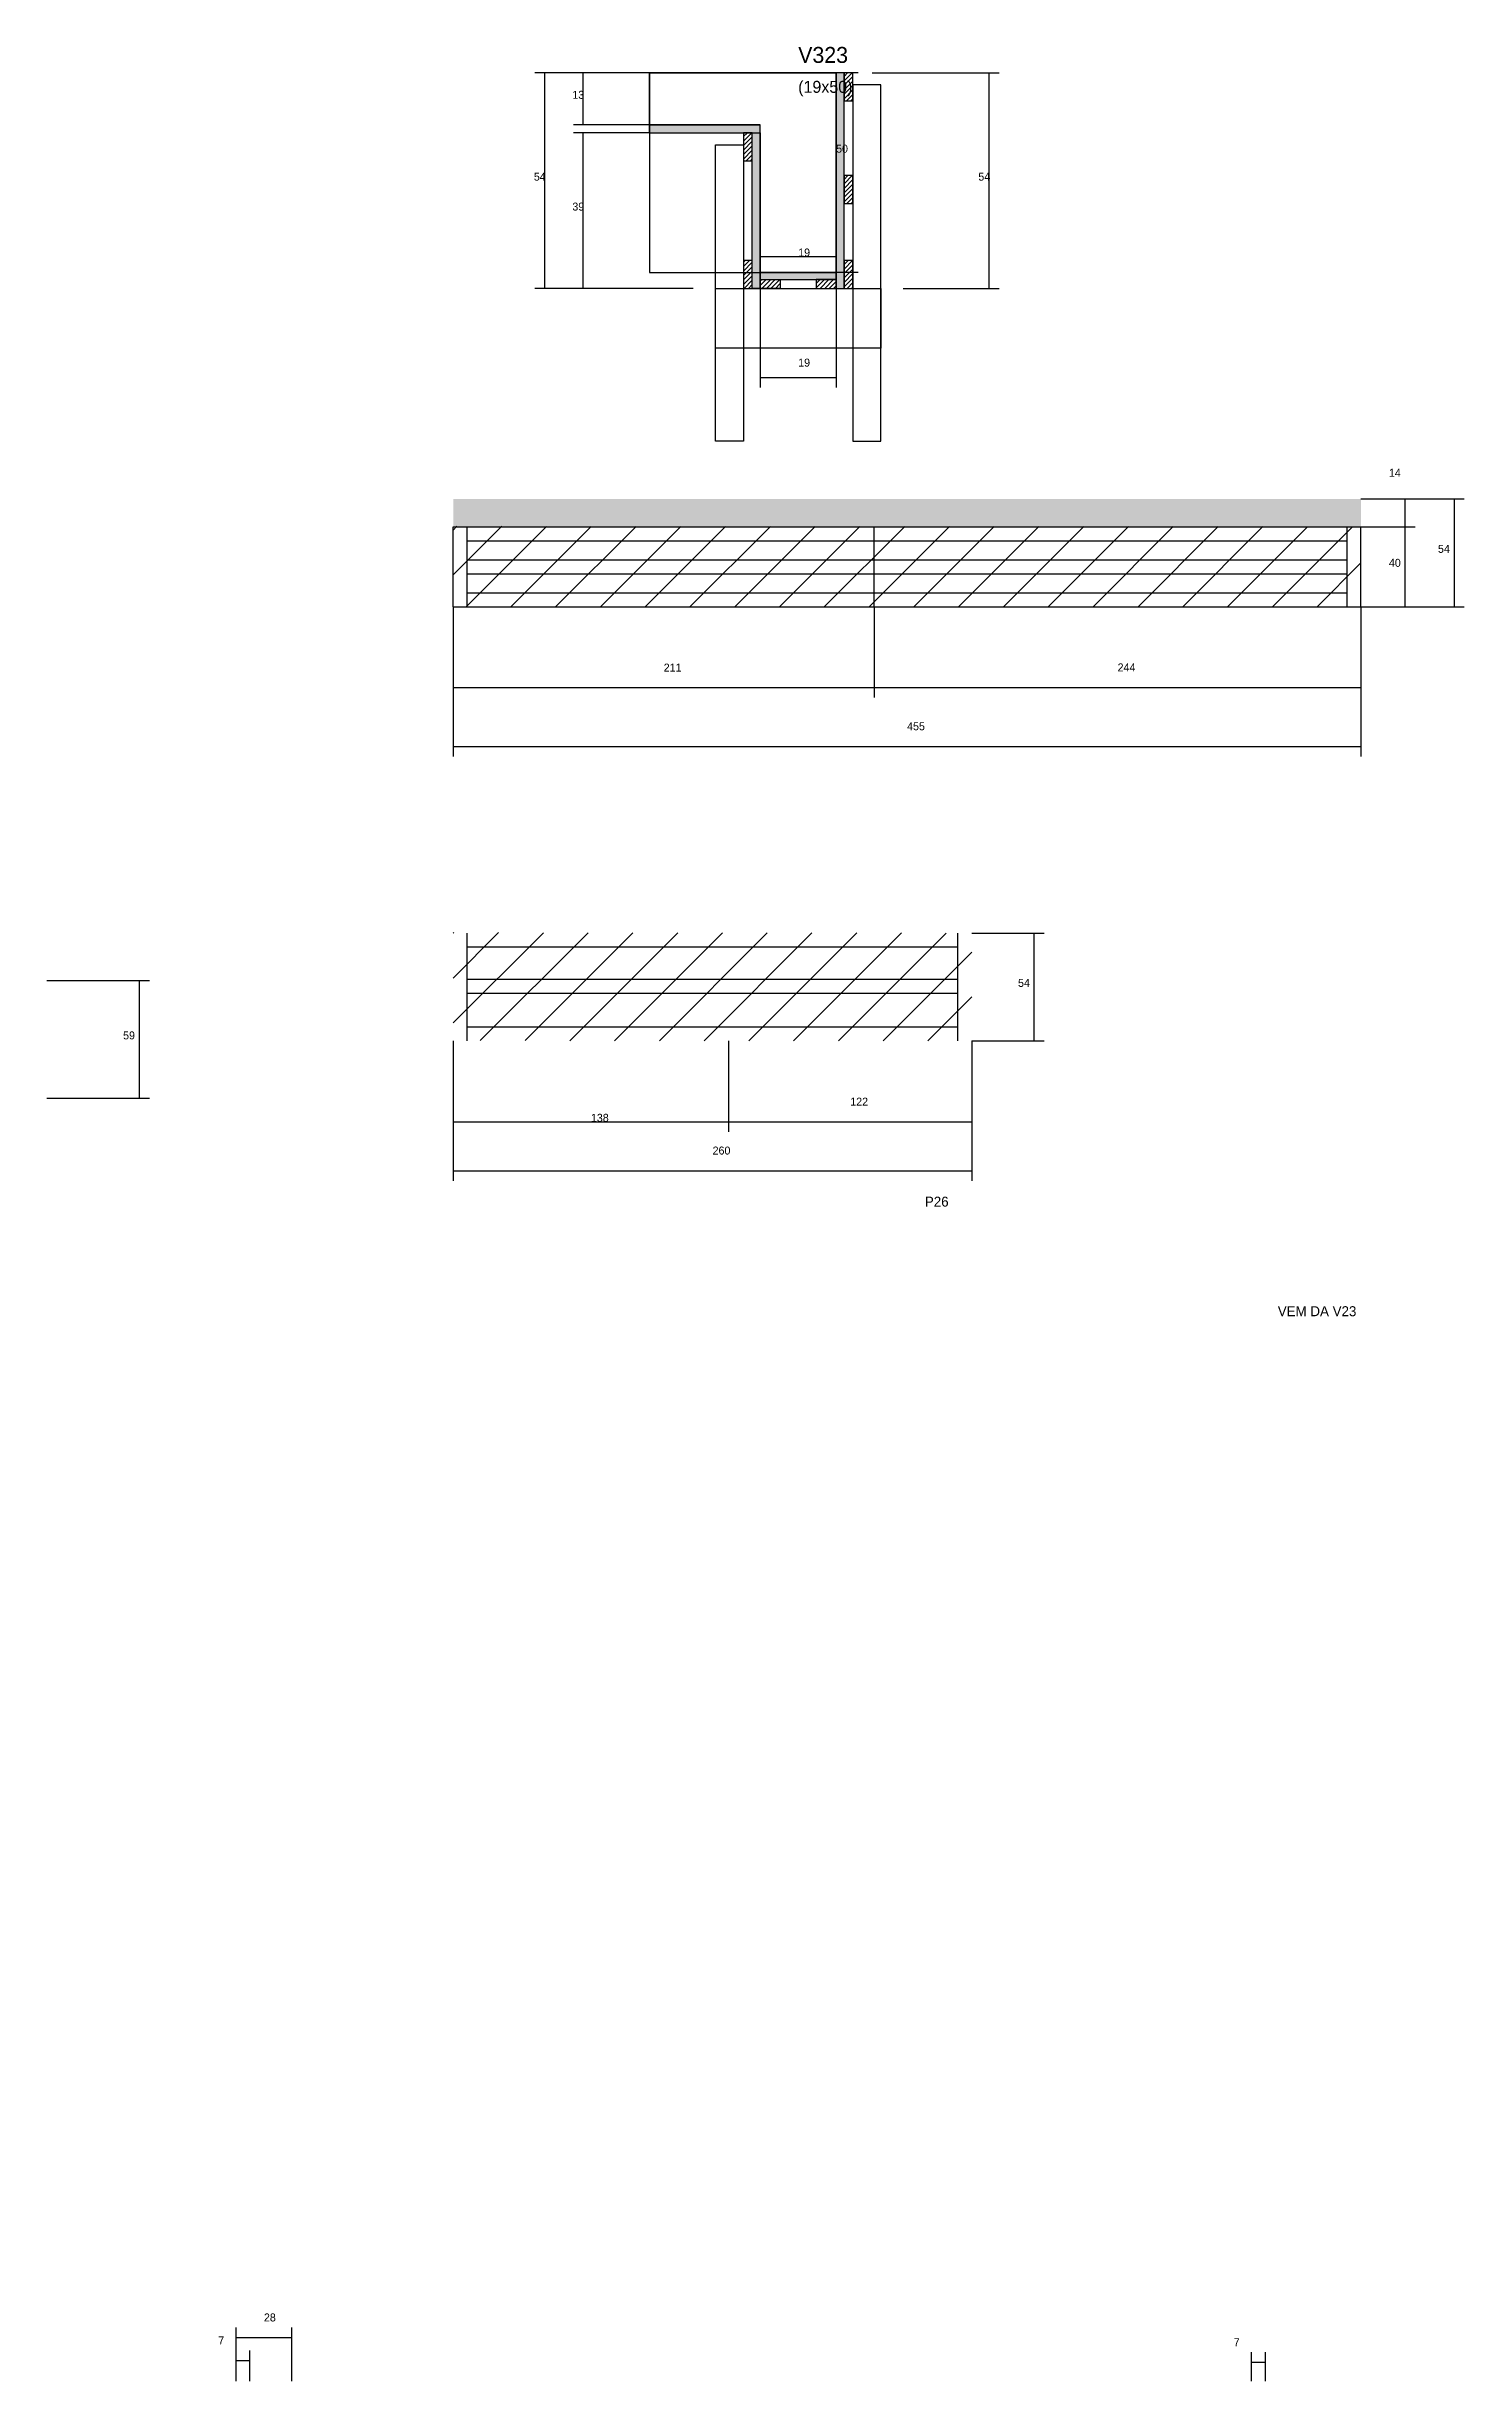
# Model space of a CAD drawing. Header units: metres. Extents: x 7324 to 8035, y 2447 to 3617.
import ezdxf

# ---------------------------------------------------------------- set-up
doc = ezdxf.new("R2010")
doc.units = ezdxf.units.M
for name, color, linetype in [('CONCRETO', 251, 'Continuous'), ('COTA', 241, 'Continuous'), ('Cota Seção (2x)', 4, 'Continuous'), ('Hachura', 253, 'Continuous'), ('Madeira', 126, 'Continuous'), ('NOMENCLATURA', 7, 'Continuous'), ('Painéis', 200, 'Continuous'), ('REAPROVEITAMENTO', 251, 'Continuous'), ('SARR_2.2x7', 40, 'Continuous'), ('SARR_3.5x7', 81, 'Continuous'), ('Texto Seção', 7, 'Continuous')]:
    doc.layers.add(name, color=color, linetype=linetype)

msp = doc.modelspace()

# ---------------------------------------------------------------- hatches: boundary and pattern name
at = {"layer": 'COTA'}
h = msp.add_hatch(dxfattribs=at)
h.set_pattern_fill('AR-CONC', scale=0.03)
h.paths.add_polyline_path([(7982.8, 3376), (7982.8, 3390), (7982.8, 3390), (7527.8, 3390), (7527.8, 3390), (7527.8, 3376), (7527.8, 3376), (7982.8, 3376)])
at = {"layer": 'Hachura'}
h = msp.add_hatch(color=8, dxfattribs=at)
h.dxf.hatch_style = 1
h.paths.add_polyline_path([(7723.7, 3603.5), (7719.7, 3603.5), (7719.7, 3603.5), (7719.7, 3495.5), (7719.7, 3495.5), (7723.7, 3495.5), (7723.7, 3495.5), (7723.7, 3603.5)])
h = msp.add_hatch(dxfattribs=at)
h.set_pattern_fill('ANSI31', scale=0.5)
h.paths.add_polyline_path([(7723.7, 3589.5), (7728.1, 3589.5), (7728.1, 3589.5), (7728.1, 3603.5), (7728.1, 3603.5), (7723.7, 3603.5), (7723.7, 3603.5), (7723.7, 3589.5)])
h = msp.add_hatch(color=8, dxfattribs=at)
h.dxf.hatch_style = 1
h.paths.add_polyline_path([(7681.7, 3573.5), (7681.7, 3577.5), (7681.7, 3577.5), (7626.1, 3577.5), (7626.1, 3577.5), (7626.1, 3573.5), (7626.1, 3573.5), (7681.7, 3573.5)])
h = msp.add_hatch(dxfattribs=at)
h.set_pattern_fill('ANSI31', scale=0.5)
h.paths.add_polyline_path([(7673.3, 3559.5), (7677.7, 3559.5), (7677.7, 3559.5), (7677.7, 3573.5), (7677.7, 3573.5), (7673.3, 3573.5), (7673.3, 3573.5), (7673.3, 3559.5)])
h = msp.add_hatch(color=8, dxfattribs=at)
h.dxf.hatch_style = 1
h.paths.add_polyline_path([(7681.7, 3573.5), (7677.7, 3573.5), (7677.7, 3573.5), (7677.7, 3495.5), (7677.7, 3495.5), (7681.7, 3495.5), (7681.7, 3495.5), (7681.7, 3573.5)])
h = msp.add_hatch(dxfattribs=at)
h.set_pattern_fill('ANSI31', scale=0.5)
h.paths.add_polyline_path([(7723.7, 3538), (7728.1, 3538), (7728.1, 3538), (7728.1, 3552), (7728.1, 3552), (7723.7, 3552), (7723.7, 3552), (7723.7, 3538)])
h = msp.add_hatch(dxfattribs=at)
h.set_pattern_fill('ANSI31', scale=0.5)
h.paths.add_polyline_path([(7673.3, 3495.5), (7677.7, 3495.5), (7677.7, 3495.5), (7677.7, 3509.5), (7677.7, 3509.5), (7673.3, 3509.5), (7673.3, 3509.5), (7673.3, 3495.5)])
h = msp.add_hatch(dxfattribs=at)
h.set_pattern_fill('ANSI31', scale=0.5)
h.paths.add_polyline_path([(7723.7, 3495.5), (7728.1, 3495.5), (7728.1, 3495.5), (7728.1, 3509.5), (7728.1, 3509.5), (7723.7, 3509.5), (7723.7, 3509.5), (7723.7, 3495.5)])
h = msp.add_hatch(color=8, dxfattribs=at)
h.dxf.hatch_style = 1
h.paths.add_polyline_path([(7719.7, 3499.9), (7719.7, 3503.5), (7719.7, 3503.5), (7681.7, 3503.5), (7681.7, 3503.5), (7681.7, 3499.9), (7681.7, 3499.9), (7719.7, 3499.9)])
h = msp.add_hatch(dxfattribs=at)
h.set_pattern_fill('ANSI31', scale=0.5)
h.paths.add_polyline_path([(7681.7, 3495.5), (7681.7, 3499.9), (7681.7, 3499.9), (7691.7, 3499.9), (7691.7, 3499.9), (7691.7, 3495.5), (7691.7, 3495.5), (7681.7, 3495.5)])
h = msp.add_hatch(dxfattribs=at)
h.set_pattern_fill('ANSI31', scale=0.5)
h.paths.add_polyline_path([(7719.7, 3495.5), (7719.7, 3499.9), (7719.7, 3499.9), (7709.7, 3499.9), (7709.7, 3499.9), (7709.7, 3495.5), (7709.7, 3495.5), (7719.7, 3495.5)])
at = {"layer": 'REAPROVEITAMENTO'}
h = msp.add_hatch(dxfattribs=at)
h.set_pattern_fill('ANSI31', scale=5)
h.paths.add_polyline_path([(7527.8, 3336.1), (7527.8, 3376.3), (7527.8, 3376.3), (7982.8, 3376.1), (7982.8, 3376.1), (7982.8, 3336), (7982.8, 3336), (7527.8, 3336.1)])
h = msp.add_hatch(dxfattribs=at)
h.set_pattern_fill('ANSI31', scale=5)
h.paths.add_polyline_path([(7527.8, 3118.6), (7527.8, 3172.7), (7527.8, 3172.7), (7787.8, 3172.5), (7787.8, 3172.5), (7787.8, 3118.4), (7787.8, 3118.4), (7527.8, 3118.6)])

# ---------------------------------------------------------------- linework, layer by layer
at = {"layer": 'CONCRETO'}
for points in [[(7626.1, 3577.5), (7626.1, 3603.5), (7681.7, 3603.5), (7681.7, 3603.5), (7719.7, 3603.5), (7719.7, 3503.5), (7681.7, 3503.5), (7681.7, 3577.5)], [(7626.1, 3503.5), (7719.7, 3503.5), (7719.7, 3603.5), (7626.1, 3603.5)]]:
    msp.add_lwpolyline(points, close=True, dxfattribs=at)
at = {"layer": 'COTA'}
for p, q in [((7673.7, 3603.5), (7568.7, 3603.5)), ((7573.7, 3495.5), (7573.7, 3603.5)), ((7626.1, 3603.5), (7588, 3603.5)), ((7593, 3577.5), (7593, 3603.5)), ((7737.7, 3603.5), (7801.5, 3603.5)), ((7796.5, 3495.5), (7796.5, 3603.5)), ((7626.1, 3577.5), (7588, 3577.5)), ((7626.1, 3573.5), (7588, 3573.5)), ((7593, 3495.5), (7593, 3573.5)), ((7648.1, 3495.5), (7568.7, 3495.5)), ((7648.1, 3495.5), (7588, 3495.5)), ((7681.7, 3495.5), (7681.7, 3445.8)), ((7719.7, 3495.5), (7719.7, 3445.8)), ((7753.3, 3495.5), (7801.5, 3495.5)), ((7681.7, 3450.8), (7719.7, 3450.8)), ((7982.8, 3390), (8009.9, 3390)), ((7982.8, 3390), (8034.6, 3390)), ((8004.9, 3376), (8004.9, 3390)), ((8029.6, 3336), (8029.6, 3390)), ((7982.8, 3376), (8009.9, 3376)), ((7982.8, 3376), (8009.9, 3376)), ((8004.9, 3336), (8004.9, 3376)), ((7527.8, 3336), (7527.8, 3290.5)), ((7527.8, 3336), (7527.8, 3260.9)), ((7738.8, 3336), (7738.8, 3290.5)), ((7738.8, 3336), (7738.8, 3290.5)), ((7982.8, 3336), (7982.8, 3290.5)), ((7982.8, 3336), (7982.8, 3260.9)), ((7982.8, 3336), (8009.9, 3336)), ((7982.8, 3336), (8034.6, 3336)), ((7527.8, 3295.5), (7738.8, 3295.5)), ((7738.8, 3295.5), (7982.8, 3295.5)), ((7527.8, 3265.9), (7982.8, 3265.9)), ((7787.8, 3172.5), (7824, 3172.5)), ((7819, 3118.5), (7819, 3172.5)), ((7324, 3148.7), (7375.5, 3148.7)), ((7370.5, 3089.7), (7370.5, 3148.7)), ((7527.8, 3118.5), (7527.8, 3072.9)), ((7527.8, 3118.5), (7527.8, 3048.4)), ((7665.8, 3118.5), (7665.8, 3072.9)), ((7665.8, 3118.5), (7665.8, 3072.9)), ((7787.8, 3118.5), (7787.8, 3072.9)), ((7787.8, 3118.5), (7787.8, 3048.4)), ((7787.8, 3118.5), (7824, 3118.5)), ((7324, 3089.7), (7375.5, 3089.7)), ((7527.8, 3077.9), (7665.8, 3077.9)), ((7665.8, 3077.9), (7787.8, 3077.9)), ((7527.8, 3053.4), (7787.8, 3053.4)), ((7418.9, 2446.8), (7418.9, 2473.7)), ((7418.9, 2468.7), (7446.9, 2468.7)), ((7446.9, 2446.8), (7446.9, 2473.7)), ((7418.9, 2446.8), (7418.9, 2462.2)), ((7418.9, 2457.2), (7425.9, 2457.2)), ((7425.9, 2446.8), (7425.9, 2462.2)), ((7927.9, 2446.8), (7927.9, 2461.4)), ((7934.9, 2446.8), (7934.9, 2461.4)), ((7927.9, 2456.4), (7934.9, 2456.4))]:
    msp.add_line(p, q, dxfattribs=at)
at = {"layer": 'Cota Seção (2x)'}
for p, q in [((7730.7, 3603.5), (7714.7, 3603.5)), ((7719.7, 3503.5), (7719.7, 3603.5)), ((7681.7, 3495.5), (7681.7, 3516.5)), ((7681.7, 3511.5), (7719.7, 3511.5)), ((7719.7, 3495.5), (7719.7, 3516.5)), ((7730.7, 3503.5), (7714.7, 3503.5))]:
    msp.add_line(p, q, dxfattribs=at)
at = {"layer": 'Madeira'}
for points in [[(7723.7, 3589.5), (7728.1, 3589.5), (7728.1, 3603.5), (7723.7, 3603.5)], [(7673.3, 3559.5), (7677.7, 3559.5), (7677.7, 3573.5), (7673.3, 3573.5)], [(7723.7, 3538), (7728.1, 3538), (7728.1, 3552), (7723.7, 3552)], [(7673.3, 3495.5), (7677.7, 3495.5), (7677.7, 3509.5), (7673.3, 3509.5)], [(7723.7, 3495.5), (7728.1, 3495.5), (7728.1, 3509.5), (7723.7, 3509.5)], [(7681.7, 3495.5), (7681.7, 3499.9), (7691.7, 3499.9), (7691.7, 3495.5)], [(7719.7, 3495.5), (7719.7, 3499.9), (7709.7, 3499.9), (7709.7, 3495.5)]]:
    msp.add_lwpolyline(points, close=True, dxfattribs=at)
at = {"layer": 'Painéis'}
for p, q in [((7719.7, 3495.5), (7719.7, 3603.5)), ((7626.1, 3577.5), (7681.7, 3577.5)), ((7626.1, 3573.5), (7626.1, 3577.5)), ((7681.7, 3573.5), (7681.7, 3577.5)), ((7681.7, 3495.5), (7681.7, 3573.5)), ((7681.7, 3503.5), (7719.7, 3503.5)), ((7681.7, 3499.9), (7681.7, 3503.5)), ((7719.7, 3499.9), (7719.7, 3503.5)), ((7527.8, 3376), (7982.8, 3376)), ((7527.8, 3336), (7527.8, 3376)), ((7738.8, 3336), (7738.8, 3376)), ((7982.8, 3336), (7982.8, 3376)), ((7527.8, 3336), (7982.8, 3336))]:
    msp.add_line(p, q, dxfattribs=at)
for points in [[(7723.7, 3603.5), (7719.7, 3603.5), (7719.7, 3495.5), (7723.7, 3495.5)], [(7681.7, 3573.5), (7681.7, 3577.5), (7626.1, 3577.5), (7626.1, 3573.5)], [(7677.7, 3573.5), (7681.7, 3573.5), (7681.7, 3495.5), (7677.7, 3495.5)], [(7719.7, 3499.9), (7719.7, 3503.5), (7681.7, 3503.5), (7681.7, 3499.9)]]:
    msp.add_lwpolyline(points, close=True, dxfattribs=at)
at = {"layer": 'SARR_2.2x7'}
for p, q in [((7534.8, 3336), (7534.8, 3376)), ((7975.8, 3336), (7975.8, 3376)), ((7534.8, 3369), (7975.8, 3369)), ((7534.8, 3359.5), (7738.8, 3359.5)), ((7738.8, 3359.5), (7975.8, 3359.5)), ((7534.8, 3352.5), (7738.8, 3352.5)), ((7738.8, 3352.5), (7975.8, 3352.5)), ((7534.8, 3343), (7975.8, 3343)), ((7534.8, 3118.5), (7534.8, 3172.5)), ((7780.8, 3118.5), (7780.8, 3172.5)), ((7534.8, 3165.5), (7665.8, 3165.5)), ((7665.8, 3165.5), (7780.8, 3165.5)), ((7534.8, 3149.3), (7665.8, 3149.3)), ((7665.8, 3149.3), (7780.8, 3149.3)), ((7534.8, 3142.3), (7665.8, 3142.3)), ((7665.8, 3142.3), (7780.8, 3142.3)), ((7534.8, 3125.5), (7665.8, 3125.5)), ((7665.8, 3125.5), (7780.8, 3125.5))]:
    msp.add_line(p, q, dxfattribs=at)
at = {"layer": 'SARR_3.5x7'}
for points in [[(7742.1, 3597.5), (7728.1, 3597.5), (7728.1, 3419), (7742.1, 3419)], [(7659.3, 3567.5), (7673.3, 3567.5), (7673.3, 3419), (7659.3, 3419)], [(7659.3, 3495.5), (7742.1, 3495.5), (7742.1, 3465.5), (7659.3, 3465.5)]]:
    msp.add_lwpolyline(points, close=True, dxfattribs=at)

# ---------------------------------------------------------------- texts
at = {"layer": 'COTA'}
for s, p in [('13', (7587.5, 3590.5)), ('54', (7568.2, 3549.5)), ('54', (7791, 3549.5)), ('39', (7587.5, 3534.5)), ('19', (7700.7, 3456.3)), ('14', (7996.8, 3401.1)), ('40', (7996.8, 3356)), ('54', (8021.4, 3363)), ('211', (7633.3, 3303.5)), ('244', (7860.8, 3303.6)), ('455', (7755.3, 3274.1)), ('54', (7810.9, 3145.5)), ('59', (7362.3, 3119.2)), ('122', (7726.8, 3086)), ('138', (7596.8, 3077.9)), ('260', (7657.8, 3061.5)), ('28', (7432.9, 2476.8)), ('7', (7410, 2465.3)), ('7', (7919, 2464.4))]:
    msp.add_text(s, height=4, dxfattribs=at).set_placement(p)
at = {"layer": 'Cota Seção (2x)'}
for s, p in [('50', (7719.7, 3563.5)), ('19', (7700.7, 3511.5))]:
    msp.add_text(s, height=4, dxfattribs=at).set_placement(p)
at = {"layer": 'NOMENCLATURA'}
msp.add_text('P26', height=5, dxfattribs=at).set_placement((7764.2, 3035.4))
at = {"layer": 'Texto Seção'}
for s, height, p in [('V323', 8, (7700.7, 3608.5)), ('(19x50)', 6, (7700.7, 3593.5)), ('VEM DA V23', 5, (7941.1, 2980.5))]:
    msp.add_text(s, height=height, dxfattribs=at).set_placement(p)

doc.saveas('drawing.dxf')
